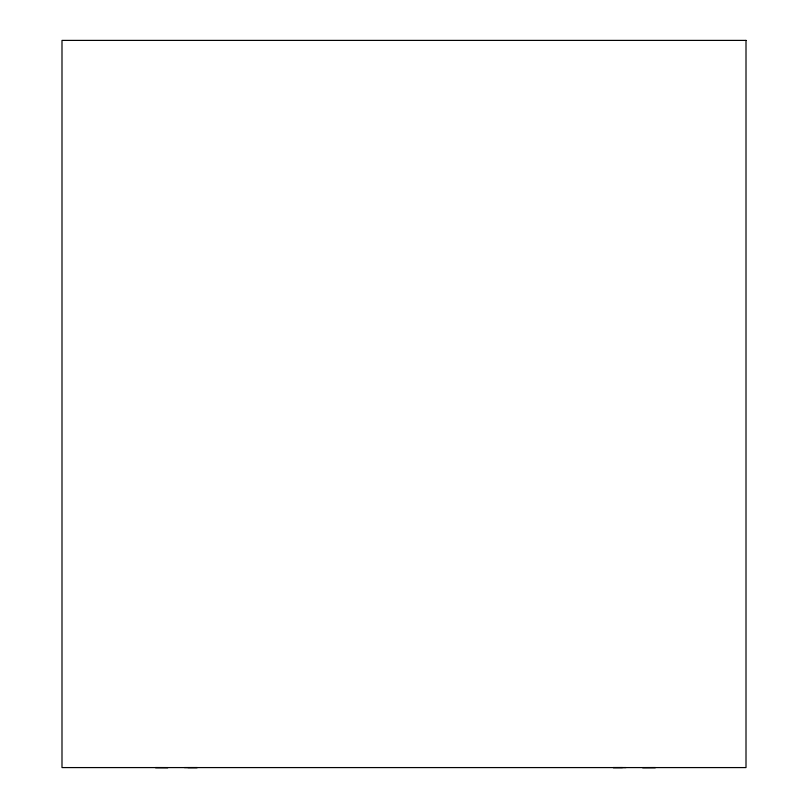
<?xml version="1.0" encoding="UTF-8"?>
<svg xmlns="http://www.w3.org/2000/svg" width="808" height="808" viewBox="0 0 808 808"><rect width="100%" height="100%" fill="white"/><g stroke="black" fill="none" stroke-linecap="round" stroke-linejoin="round"><path stroke-width="1.21" d="M187.981 767.6L197.314 767.58L184.386 767.57M622.453 767.57L613.131 767.58L626.048 767.57M655.429 767.58L642.511 767.6L655.429 767.58M155.429 767.58L167.923 767.6L155.429 767.58M746.006 40.4L61.994 40.4L61.994 767.58L746.006 767.58L746.006 40.4"/></g></svg>
